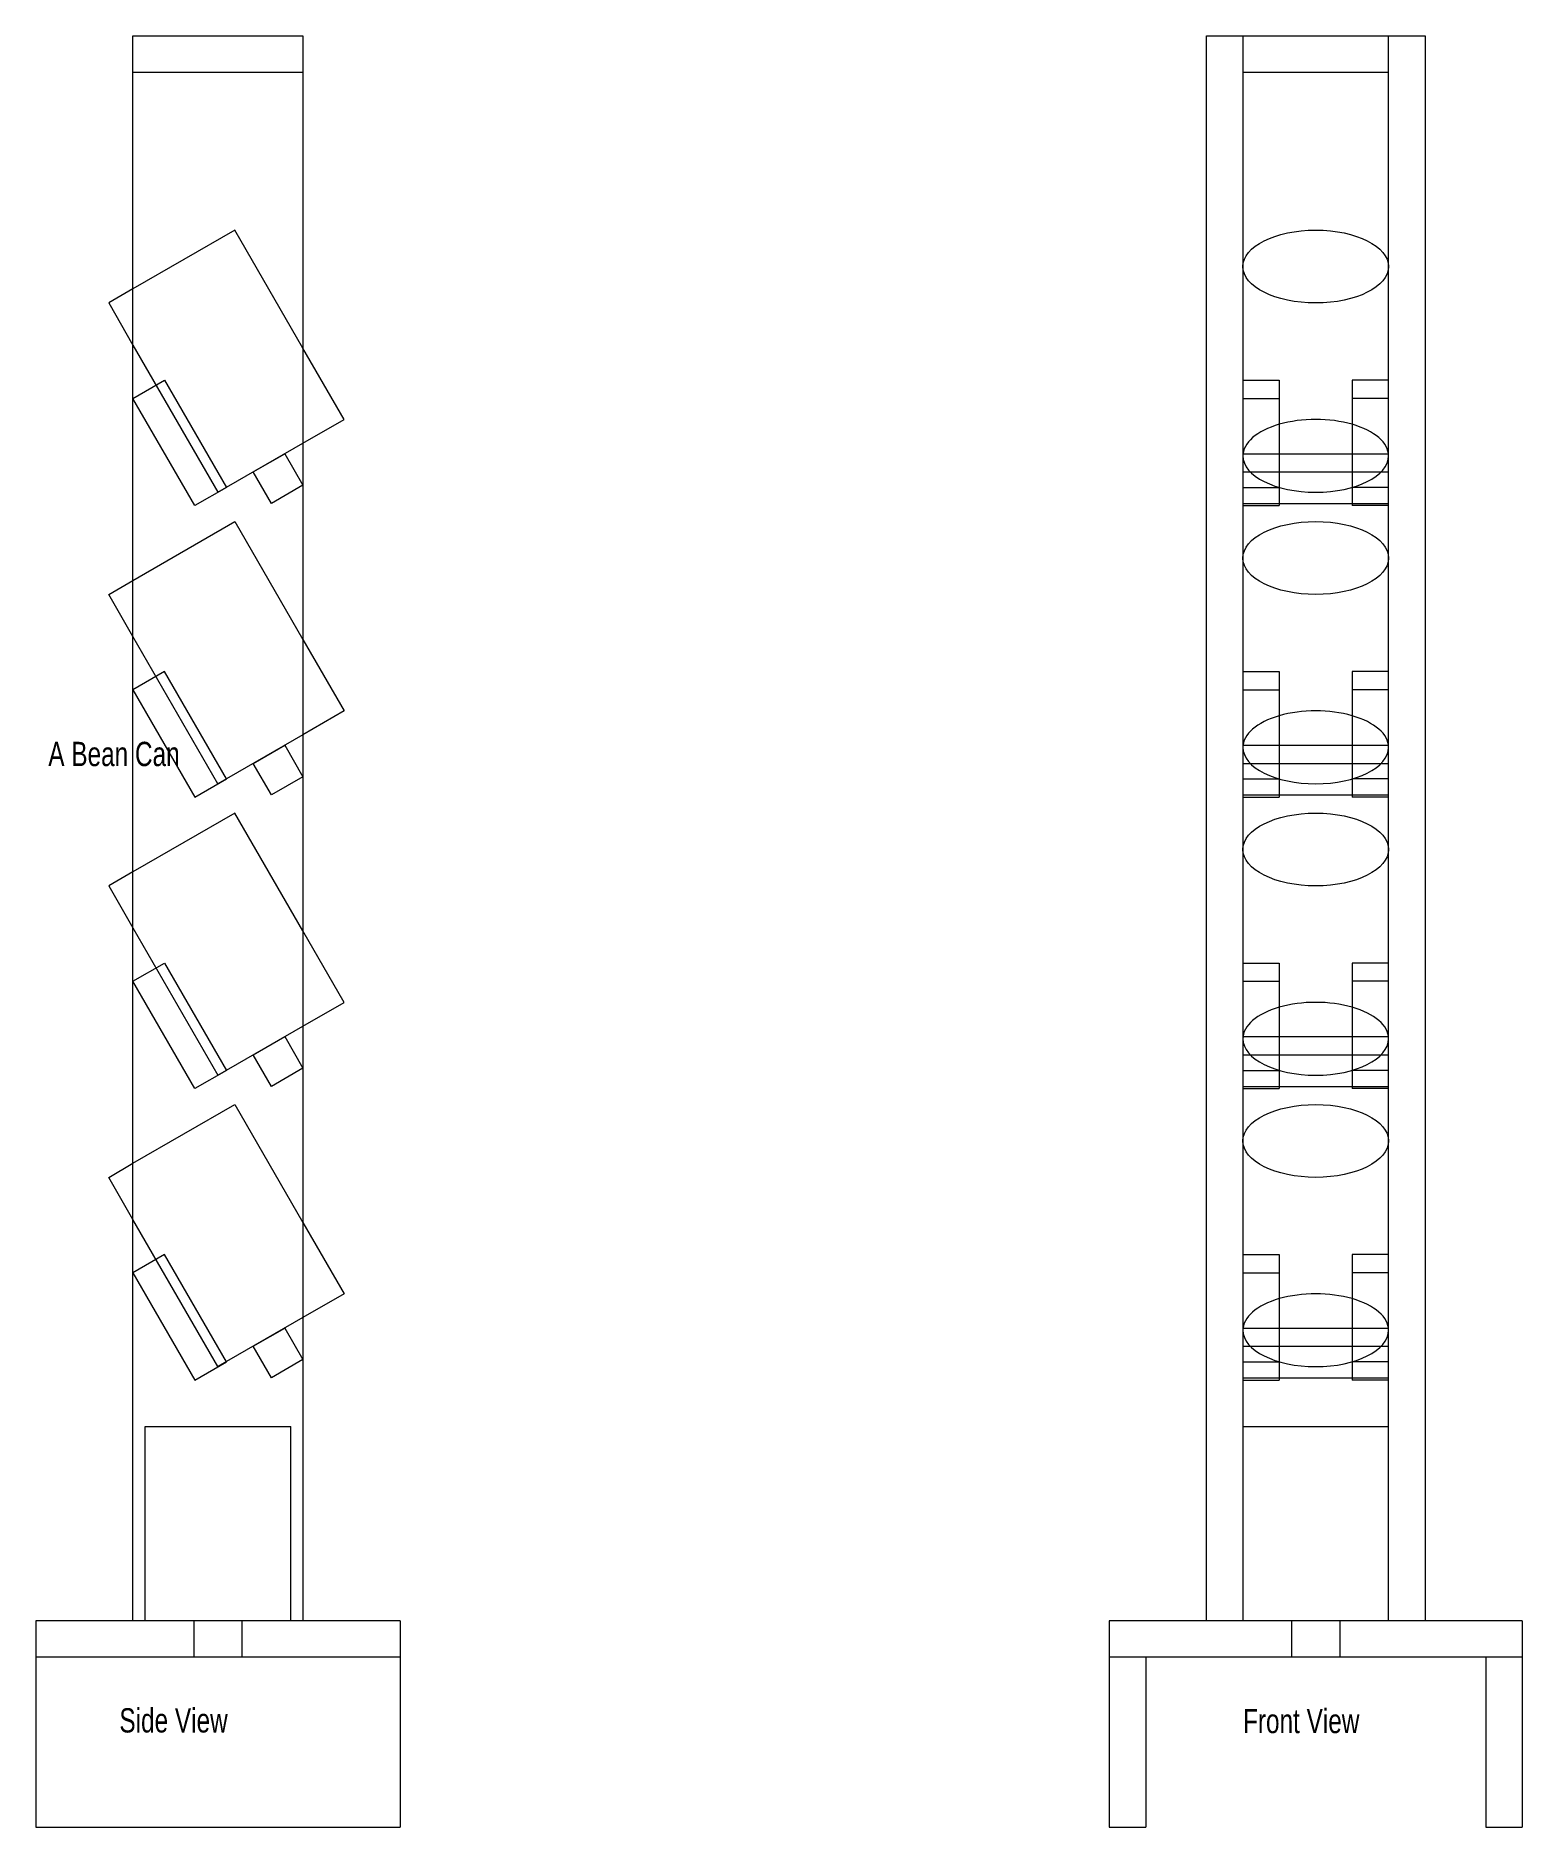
# Model space of a CAD drawing. Header units: inches. Extents: x 0 to 30.6, y -4.7 to 32.1.
import ezdxf

# ---------------------------------------------------------------- set-up
doc = ezdxf.new("R2010")
doc.units = ezdxf.units.IN
doc.linetypes.add('DASHED', pattern=[19.05, 12.7, -6.35])
doc.layers.get('0').update_dxf_attribs({"linetype": 'CONTINUOUS', "lineweight": 0})
doc.layers.add('Dimensions', color=8, linetype='CONTINUOUS', lineweight=0)
doc.layers.add('HiddenLines', color=7, linetype='DASHED', lineweight=0)
doc.styles.get("Standard").update_dxf_attribs({"font": 'txt', "width": 0.75})

msp = doc.modelspace()

# ---------------------------------------------------------------- linework, layer by layer
for p, q in [((2, 32.147), (5.5, 32.147)), ((2, -0.481), (2, 32.147)), ((5.5, 32.147), (5.5, -0.481)), ((24.098, 32.147), (24.848, 32.147)), ((24.098, -0.481), (24.098, 32.147)), ((24.848, 32.147), (27.848, 32.147)), ((24.848, 32.147), (24.848, -0.481)), ((27.848, 32.147), (28.598, 32.147)), ((27.848, -0.481), (27.848, 32.147)), ((28.598, 32.147), (28.598, -0.481)), ((24.848, 31.397), (27.848, 31.397)), ((2, 26.936), (1.5, 26.647)), ((1.5, 26.647), (2, 25.781)), ((6.348, 24.25), (5.5, 25.719)), ((24.848, 25.058), (25.598, 25.058)), ((25.598, 25.058), (25.598, 22.475)), ((27.848, 25.058), (27.098, 25.058)), ((27.098, 25.058), (27.098, 22.475)), ((24.848, 24.683), (25.598, 24.683)), ((27.848, 24.683), (27.098, 24.683)), ((5.5, 23.76), (6.348, 24.25)), ((24.848, 22.475), (25.598, 22.475)), ((27.848, 22.475), (27.098, 22.475)), ((1.5, 20.647), (2, 20.936)), ((2, 19.781), (1.5, 20.647)), ((5.5, 19.719), (6.348, 18.25)), ((24.848, 19.058), (25.598, 19.058)), ((25.598, 19.058), (25.598, 16.475)), ((27.848, 19.058), (27.098, 19.058)), ((27.098, 19.058), (27.098, 16.475)), ((24.848, 18.683), (25.598, 18.683)), ((27.848, 18.683), (27.098, 18.683)), ((6.348, 18.25), (5.5, 17.76)), ((24.848, 16.475), (25.598, 16.475)), ((27.848, 16.475), (27.098, 16.475)), ((2, 14.936), (1.5, 14.647)), ((1.5, 14.647), (2, 13.781)), ((6.348, 12.25), (5.5, 13.719)), ((24.848, 13.058), (25.598, 13.058)), ((25.598, 13.058), (25.598, 10.475)), ((27.848, 13.058), (27.098, 13.058)), ((27.098, 13.058), (27.098, 10.475)), ((24.848, 12.683), (25.598, 12.683)), ((27.848, 12.683), (27.098, 12.683)), ((5.5, 11.76), (6.348, 12.25)), ((24.848, 10.475), (25.598, 10.475)), ((27.848, 10.475), (27.098, 10.475)), ((1.5, 8.647), (2, 8.936)), ((2, 7.781), (1.5, 8.647)), ((5.5, 7.719), (6.348, 6.25)), ((24.848, 7.058), (25.598, 7.058)), ((25.598, 7.058), (25.598, 4.475)), ((27.848, 7.058), (27.098, 7.058)), ((27.098, 7.058), (27.098, 4.475)), ((24.848, 6.683), (25.598, 6.683)), ((27.848, 6.683), (27.098, 6.683)), ((6.348, 6.25), (5.5, 5.76)), ((24.848, 4.475), (25.598, 4.475)), ((27.848, 4.475), (27.098, 4.475)), ((2.25, -0.481), (2.25, 3.519)), ((2.25, 3.519), (5.25, 3.519)), ((5.25, -0.481), (5.25, 3.519)), ((24.848, 3.519), (27.848, 3.519)), ((7.5, -0.481), (0, -0.481)), ((0, -0.481), (0, -1.231)), ((5.5, -0.481), (2, -0.481)), ((7.5, -0.481), (7.5, -1.231)), ((22.098, -0.481), (22.098, -1.231)), ((30.598, -0.481), (22.098, -0.481)), ((24.848, -0.481), (24.098, -0.481)), ((28.598, -0.481), (27.848, -0.481)), ((30.598, -0.481), (30.598, -1.231)), ((7.5, -1.231), (0, -1.231)), ((0, -1.231), (0, -4.731)), ((7.5, -1.231), (7.5, -4.731)), ((30.598, -1.231), (22.098, -1.231)), ((22.098, -1.231), (22.098, -4.731)), ((22.848, -1.231), (22.848, -4.731)), ((29.848, -1.231), (29.848, -4.731)), ((30.598, -1.231), (30.598, -4.731)), ((0, -4.731), (7.5, -4.731)), ((22.098, -4.731), (22.848, -4.731)), ((29.848, -4.731), (30.598, -4.731))]:
    msp.add_line(p, q)
for centre in [(26.348, 27.397), (26.348, 21.397), (26.348, 15.397), (26.348, 9.397)]:
    msp.add_ellipse(centre, major_axis=(1.5, 0), ratio=0.5)
for centre in [(26.348, 23.5), (26.348, 17.5), (26.348, 11.5), (26.348, 5.5)]:
    msp.add_ellipse(centre, major_axis=(1.5, 0), ratio=0.5, start_param=3.141593, end_param=0)
at = {"layer": 'HiddenLines'}
for p, q in [((2, 31.397), (5.5, 31.397)), ((4.098, 28.147), (2, 26.936)), ((5.5, 25.719), (4.098, 28.147)), ((2, 25.781), (3.75, 22.75)), ((2, 24.683), (2.65, 25.058)), ((2.65, 25.058), (3.924, 22.85)), ((3.275, 22.475), (2, 24.683)), ((3.75, 22.75), (5.5, 23.76)), ((4.475, 23.169), (5.125, 23.544)), ((5.125, 23.544), (5.5, 22.894)), ((24.851, 23.544), (27.846, 23.544)), ((4.85, 22.519), (4.475, 23.169)), ((5.5, 22.894), (4.85, 22.519)), ((24.848, 23.169), (27.848, 23.169)), ((3.924, 22.85), (3.275, 22.475)), ((24.848, 22.85), (25.598, 22.85)), ((24.848, 22.519), (27.848, 22.519)), ((27.848, 22.85), (27.098, 22.85)), ((2, 20.936), (4.098, 22.147)), ((4.098, 22.147), (5.5, 19.719)), ((3.75, 16.75), (2, 19.781)), ((2.65, 19.058), (2, 18.683)), ((3.924, 16.85), (2.65, 19.058)), ((2, 18.683), (3.275, 16.475)), ((5.5, 17.76), (3.75, 16.75)), ((4.475, 17.169), (5.125, 17.544)), ((5.125, 17.544), (5.5, 16.894)), ((24.848, 17.544), (27.848, 17.544)), ((4.85, 16.519), (4.475, 17.169)), ((24.848, 17.169), (27.848, 17.169)), ((3.275, 16.475), (3.924, 16.85)), ((5.5, 16.894), (4.85, 16.519)), ((24.848, 16.85), (25.598, 16.85)), ((27.848, 16.85), (27.098, 16.85)), ((24.848, 16.519), (27.848, 16.519)), ((4.098, 16.147), (2, 14.936)), ((5.5, 13.719), (4.098, 16.147)), ((2, 13.781), (3.75, 10.75)), ((2, 12.683), (2.65, 13.058)), ((2.65, 13.058), (3.924, 10.85)), ((3.275, 10.475), (2, 12.683)), ((3.75, 10.75), (5.5, 11.76)), ((4.475, 11.169), (5.125, 11.544)), ((5.125, 11.544), (5.5, 10.894)), ((24.851, 11.544), (27.846, 11.544)), ((4.85, 10.519), (4.475, 11.169)), ((24.848, 11.169), (27.848, 11.169)), ((3.924, 10.85), (3.275, 10.475)), ((5.5, 10.894), (4.85, 10.519)), ((24.848, 10.85), (25.598, 10.85)), ((27.848, 10.85), (27.098, 10.85)), ((24.848, 10.519), (27.848, 10.519)), ((2, 8.936), (4.098, 10.147)), ((4.098, 10.147), (5.5, 7.719)), ((3.75, 4.75), (2, 7.781)), ((2.65, 7.058), (2, 6.683)), ((3.924, 4.85), (2.65, 7.058)), ((2, 6.683), (3.275, 4.475)), ((5.5, 5.76), (3.75, 4.75)), ((4.475, 5.169), (5.125, 5.544)), ((5.125, 5.544), (5.5, 4.894)), ((24.848, 5.544), (27.848, 5.544)), ((4.85, 4.519), (4.475, 5.169)), ((24.848, 5.169), (27.848, 5.169)), ((3.275, 4.475), (3.924, 4.85)), ((5.5, 4.894), (4.85, 4.519)), ((24.848, 4.85), (25.598, 4.85)), ((27.848, 4.85), (27.098, 4.85)), ((24.848, 4.519), (27.848, 4.519)), ((3.25, -0.481), (3.25, -1.231)), ((4.25, -1.231), (4.25, -0.481)), ((25.848, -0.481), (25.848, -1.231)), ((26.848, -1.231), (26.848, -0.481))]:
    msp.add_line(p, q, dxfattribs=at)
for centre in [(26.348, 23.5), (26.348, 17.5), (26.348, 11.5), (26.348, 5.5)]:
    msp.add_ellipse(centre, major_axis=(1.5, 0), ratio=0.5, start_param=0, end_param=3.141593, dxfattribs=at)

# ---------------------------------------------------------------- texts
at = {"layer": 'Dimensions', "char_height": 0.5, "width": 100, "attachment_point": 1}
for s, insert in [('A Bean Can', (0.257, 17.613)), ('Side View', (1.72, -2.282)), ('Front View', (24.851, -2.295))]:
    msp.add_mtext(s, dxfattribs=dict(at, insert=insert))

doc.saveas('drawing.dxf')
